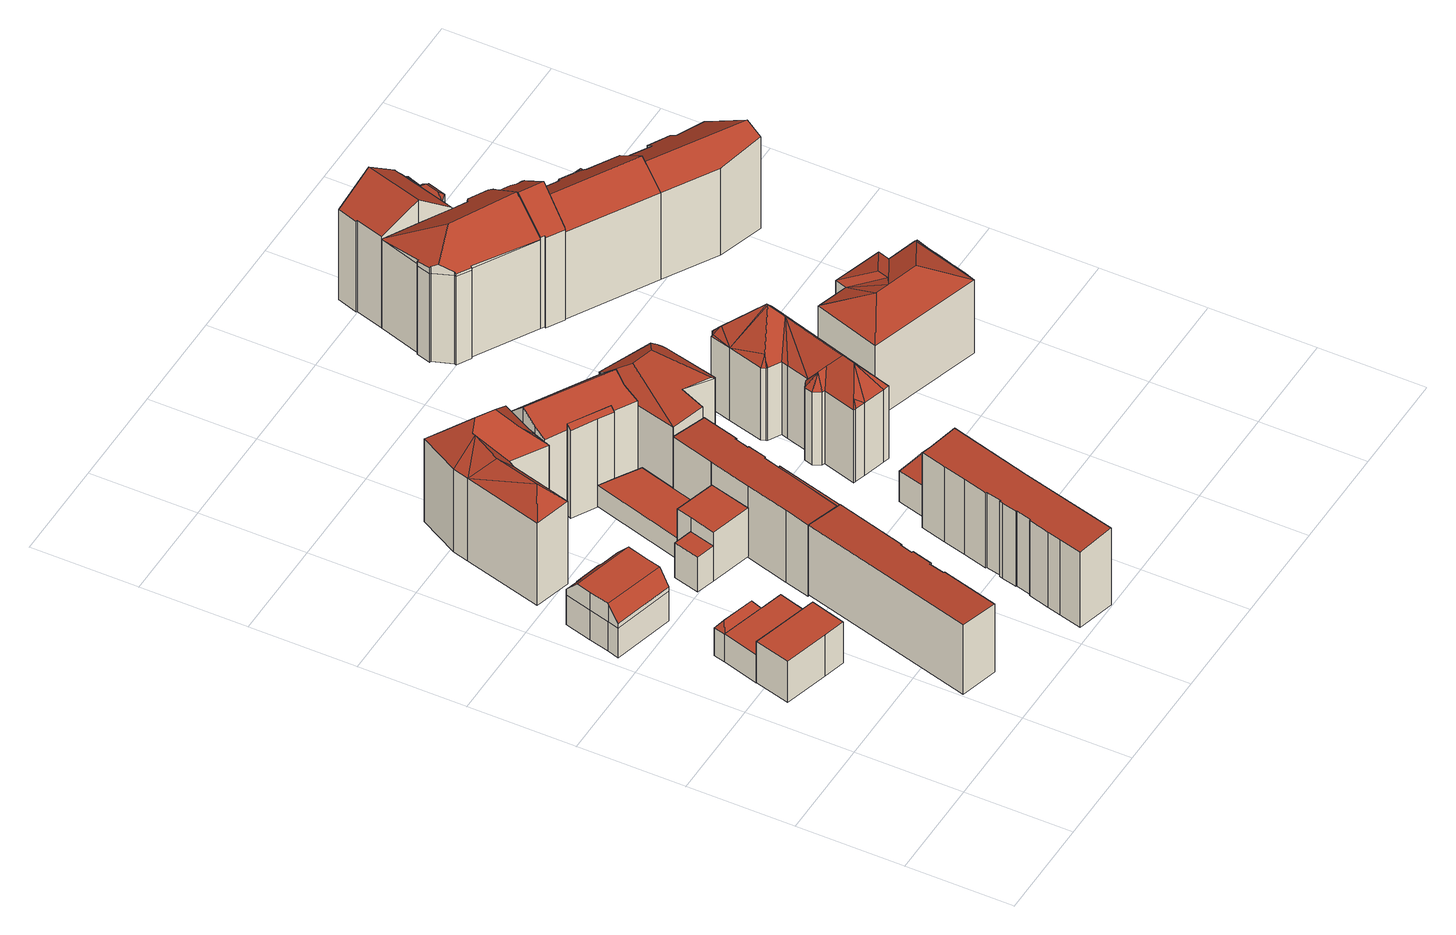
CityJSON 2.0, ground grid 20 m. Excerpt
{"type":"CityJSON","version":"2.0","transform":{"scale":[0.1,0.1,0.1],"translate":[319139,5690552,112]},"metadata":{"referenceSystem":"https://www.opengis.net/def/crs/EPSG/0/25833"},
"CityObjects":{
"building1":{"type":"Building","attributes":{"Dachtyp_tdc":"tdcPolyFlatRoof","Gemeindeschluessel":14713000,"Dachneigung":0,"QualitaetDacherkennung":37,"Geometrietyp2DReferenz":"3000","function":"31001_9998","roofType":"1000","measuredHeight":8.94},"geometry":[{"type":"MultiSurface","lod":"2","boundaries":[[[0,1,2,3]],[[1,4,5,2]],[[4,6,7,5]],[[6,8,9,7]],[[8,10,11,9]],[[10,0,3,11]],[[10,8,6,4,1,0]],[[3,2,5,7,9,11]]],"semantics":{"surfaces":[{"type":"WallSurface"},{"type":"RoofSurface"},{"type":"GroundSurface"}],"values":[0,0,0,0,0,0,1,2]}}]},
"building2":{"type":"Building","attributes":{"Gemeindeschluessel":14713000,"Geometrietyp2DReferenz":"3000","function":"31001_9998","roofType":"9999"},"children":["building2-1","building2-2"]},
"building2-1":{"type":"BuildingPart","attributes":{"Dachtyp_tdc":"tdcPolyFlatRoof","Dachneigung":0,"QualitaetDacherkennung":69,"Geometrietyp2DReferenz":"3000","roofType":"1000","measuredHeight":6.11},"parents":["building2"],"geometry":[{"type":"MultiSurface","lod":"2","boundaries":[[[12,13,14,15]],[[13,16,17,14]],[[16,18,19,17]],[[18,20,21,22,19]],[[23,12,15,24,25]],[[23,20,18,16,13,12]],[[15,14,17,19,22,24]],[[25,21,20,23]],[[25,24,22,21]]],"semantics":{"surfaces":[{"type":"WallSurface"},{"type":"RoofSurface"},{"type":"GroundSurface"},{"type":"ClosureSurface"}],"values":[0,0,0,0,0,1,2,0,3]}}]},
"building2-2":{"type":"BuildingPart","attributes":{"Dachtyp_tdc":"tdcFreeFormRoof","Dachneigung":55.8,"QualitaetDacherkennung":24,"Geometrietyp2DReferenz":"3000","roofType":"5000","measuredHeight":7.69},"parents":["building2"],"geometry":[{"type":"MultiSurface","lod":"2","boundaries":[[[21,26,27,22]],[[26,28,29,27]],[[28,25,24,29]],[[30,25,28]],[[31,30,28,26]],[[31,26,21]],[[30,31,21,25]],[[22,27,29,24]],[[22,24,25,21]]],"semantics":{"surfaces":[{"type":"WallSurface"},{"type":"RoofSurface"},{"type":"GroundSurface"},{"type":"ClosureSurface"}],"values":[0,0,0,1,1,1,1,2,3]}}]},
"building3":{"type":"Building","attributes":{"Dachtyp_tdc":"tdcFreeFormRoof","Gemeindeschluessel":14713000,"Dachneigung":0,"QualitaetDacherkennung":59,"Geometrietyp2DReferenz":"3000","function":"31001_9998","roofType":"5000","measuredHeight":10.35},"geometry":[{"type":"MultiSurface","lod":"2","boundaries":[[[32,33,34,35]],[[33,36,37,34]],[[36,38,39,37]],[[38,40,41,39]],[[40,42,43,41]],[[42,44,45,43]],[[44,46,47,45]],[[46,48,49,47]],[[48,50,51,49]],[[50,52,53,51]],[[52,54,55,53]],[[54,32,35,55]],[[56,57,58,59]],[[60,61,54,52,62,63,64,65]],[[66,65,64,67,58,57]],[[44,58,67,46]],[[46,67,64,63,48]],[[36,66,57,38]],[[33,60,65,66,36]],[[48,63,62,50]],[[50,62,52]],[[32,61,60,33]],[[54,61,32]],[[42,59,58,44]],[[40,56,59,42]],[[38,57,56,40]],[[35,34,37,39,41,43,45,47,49,51,53,55]]],"semantics":{"surfaces":[{"type":"WallSurface"},{"type":"RoofSurface"},{"type":"GroundSurface"}],"values":[0,0,0,0,0,0,0,0,0,0,0,0,1,1,1,0,0,0,0,0,0,0,0,0,0,0,2]}}]},
"building4":{"type":"Building","attributes":{"Dachtyp_tdc":"tdcPolyFlatRoof","Gemeindeschluessel":14713000,"Dachneigung":3.24,"QualitaetDacherkennung":86,"Geometrietyp2DReferenz":"3000","function":"31001_9998","roofType":"2100","measuredHeight":15.23},"geometry":[{"type":"MultiSurface","lod":"2","boundaries":[[[68,69,70,71]],[[69,72,73,70]],[[72,74,75,73]],[[74,76,77,75]],[[76,78,79,77]],[[78,80,81,79]],[[80,82,83,81]],[[82,84,85,83]],[[84,86,87,85]],[[86,88,89,87]],[[88,90,91,89]],[[90,68,71,91]],[[90,88,86,84,82,80,78,76,74,72,69,68]],[[71,70,73,75,77,79,81,83,85,87,89,91]]],"semantics":{"surfaces":[{"type":"WallSurface"},{"type":"RoofSurface"},{"type":"GroundSurface"}],"values":[0,0,0,0,0,0,0,0,0,0,0,0,1,2]}}]},
"building5":{"type":"Building","attributes":{"Dachtyp_tdc":"tdcFreeFormRoof","Gemeindeschluessel":14713000,"Dachneigung":47.77,"QualitaetDacherkennung":12,"Geometrietyp2DReferenz":"3000","function":"31001_9998","roofType":"5000","measuredHeight":24.45},"geometry":[{"type":"MultiSurface","lod":"2","boundaries":[[[92,93,94,95]],[[93,96,97,94]],[[96,98,99,97]],[[98,100,101,99]],[[100,102,103,101]],[[102,104,105,103]],[[104,106,107,105]],[[106,108,109,107]],[[108,110,111,109]],[[110,112,113,111]],[[112,92,95,113]],[[108,114,110]],[[108,115,114]],[[108,116,115]],[[116,108,106]],[[116,106,104]],[[115,116,104,102]],[[117,114,115,102,100]],[[118,119,120,117,100,98]],[[118,96,93]],[[96,118,98]],[[119,118,93,92]],[[120,119,92,112]],[[114,117,120,112,110]],[[95,94,97,99,101,103,105,107,109,111,113]]],"semantics":{"surfaces":[{"type":"WallSurface"},{"type":"RoofSurface"},{"type":"GroundSurface"}],"values":[0,0,0,0,0,0,0,0,0,0,0,1,1,1,1,1,1,1,1,1,1,1,1,1,2]}}]},
"building6":{"type":"Building","attributes":{"Gemeindeschluessel":14713000,"Geometrietyp2DReferenz":"3000","function":"31001_9998","roofType":"9999"},"children":["building6-1","building6-2"]},
"building6-1":{"type":"BuildingPart","attributes":{"Dachtyp_tdc":"tdcPolyFlatRoof","Dachneigung":0,"QualitaetDacherkennung":67,"Geometrietyp2DReferenz":"3000","roofType":"1000","measuredHeight":10.58},"parents":["building6"],"geometry":[{"type":"MultiSurface","lod":"2","boundaries":[[[121,122,123,124]],[[122,125,126,123]],[[125,127,128,129,126]],[[130,121,124,131,132]],[[130,127,125,122,121]],[[124,123,126,129,131]],[[132,128,127,130]],[[132,131,129,128]]],"semantics":{"surfaces":[{"type":"WallSurface"},{"type":"RoofSurface"},{"type":"GroundSurface"},{"type":"ClosureSurface"}],"values":[0,0,0,0,1,2,0,3]}}]},
"building6-2":{"type":"BuildingPart","attributes":{"Dachtyp_tdc":"tdcPolyFlatRoof","Dachneigung":0,"QualitaetDacherkennung":42,"Geometrietyp2DReferenz":"3000","roofType":"1000","measuredHeight":7.59},"parents":["building6"],"geometry":[{"type":"MultiSurface","lod":"2","boundaries":[[[128,133,134,129]],[[133,135,136,134]],[[135,132,131,136]],[[132,135,133,128]],[[129,134,136,131]],[[129,131,132,128]]],"semantics":{"surfaces":[{"type":"WallSurface"},{"type":"RoofSurface"},{"type":"GroundSurface"},{"type":"ClosureSurface"}],"values":[0,0,0,1,2,3]}}]},
"building7":{"type":"Building","attributes":{"Gemeindeschluessel":14713000,"Geometrietyp2DReferenz":"3000","function":"31001_9998","roofType":"9999"},"children":["building7-1","building7-2"]},
"building7-1":{"type":"BuildingPart","attributes":{"Dachtyp_tdc":"tdcPolyFlatRoof","Dachneigung":0,"QualitaetDacherkennung":38,"Geometrietyp2DReferenz":"3000","roofType":"1000","measuredHeight":15.27},"parents":["building7"],"geometry":[{"type":"MultiSurface","lod":"2","boundaries":[[[137,138,139,140]],[[138,141,142,139]],[[141,143,144,142]],[[143,141,138,137]],[[140,139,142,144]],[[140,144,143,137]]],"semantics":{"surfaces":[{"type":"WallSurface"},{"type":"RoofSurface"},{"type":"GroundSurface"},{"type":"ClosureSurface"}],"values":[0,0,0,1,2,3]}}]},
"building7-2":{"type":"BuildingPart","attributes":{"Dachtyp_tdc":"tdcPolyFlatRoof","Dachneigung":3.99,"QualitaetDacherkennung":82,"Geometrietyp2DReferenz":"3000","roofType":"2100","measuredHeight":15.77},"parents":["building7"],"geometry":[{"type":"MultiSurface","lod":"2","boundaries":[[[145,90,146,144,143]],[[90,147,148,146]],[[147,149,150,148]],[[149,151,152,150]],[[151,153,154,152]],[[153,155,156,154]],[[155,157,158,156]],[[157,159,160,158]],[[159,161,162,160]],[[161,163,164,162]],[[163,165,166,164]],[[165,167,168,166]],[[167,169,170,168]],[[169,171,172,170]],[[171,173,174,172]],[[173,137,140,174]],[[137,173,171,169,167,165,163,161,159,157,155,153,151,149,147,90,145]],[[144,146,148,150,152,154,156,158,160,162,164,166,168,170,172,174,140]],[[143,137,145]],[[143,144,140,137]]],"semantics":{"surfaces":[{"type":"WallSurface"},{"type":"RoofSurface"},{"type":"GroundSurface"},{"type":"ClosureSurface"}],"values":[0,0,0,0,0,0,0,0,0,0,0,0,0,0,0,0,1,2,0,3]}}]},
"building8":{"type":"Building","attributes":{"Dachtyp_tdc":"tdcPolyFlatRoof","Gemeindeschluessel":14713000,"Dachneigung":0,"QualitaetDacherkennung":74,"Geometrietyp2DReferenz":"3000","function":"31001_9998","roofType":"1000","measuredHeight":4.59},"geometry":[{"type":"MultiSurface","lod":"2","boundaries":[[[175,176,177,178]],[[176,179,180,177]],[[179,181,182,180]],[[181,183,184,182]],[[183,185,186,184]],[[185,187,188,186]],[[187,175,178,188]],[[187,185,183,181,179,176,175]],[[178,177,180,182,184,186,188]]],"semantics":{"surfaces":[{"type":"WallSurface"},{"type":"RoofSurface"},{"type":"GroundSurface"}],"values":[0,0,0,0,0,0,0,1,2]}}]},
"building9":{"type":"Building","attributes":{"Dachtyp_tdc":"tdcPolyFlatRoof","Gemeindeschluessel":14713000,"Dachneigung":3.06,"QualitaetDacherkennung":79,"Geometrietyp2DReferenz":"3000","function":"31001_9998","roofType":"2100","measuredHeight":16.82},"geometry":[{"type":"MultiSurface","lod":"2","boundaries":[[[189,190,191,192]],[[190,193,194,191]],[[193,195,196,194]],[[195,197,198,196]],[[197,199,200,198]],[[199,201,202,200]],[[201,203,204,202]],[[203,205,206,204]],[[205,207,208,206]],[[207,209,210,208]],[[209,211,212,210]],[[211,213,214,212]],[[213,215,216,214]],[[215,217,218,216]],[[217,219,220,218]],[[219,221,222,220]],[[221,223,224,222]],[[223,225,226,224]],[[225,189,192,226]],[[225,223,221,219,217,215,213,211,209,207,205,203,201,199,197,195,193,190,189]],[[192,191,194,196,198,200,202,204,206,208,210,212,214,216,218,220,222,224,226]]],"semantics":{"surfaces":[{"type":"WallSurface"},{"type":"RoofSurface"},{"type":"GroundSurface"}],"values":[0,0,0,0,0,0,0,0,0,0,0,0,0,0,0,0,0,0,0,1,2]}}]},
"building10":{"type":"Building","attributes":{"Gemeindeschluessel":14713000,"Geometrietyp2DReferenz":"3000","function":"31001_9998","roofType":"9999"},"children":["building10-1","building10-2"]},
"building10-1":{"type":"BuildingPart","attributes":{"Dachtyp_tdc":"tdcGableRoof","Dachneigung":45.34,"QualitaetDacherkennung":41,"Geometrietyp2DReferenz":"3000","roofType":"3100","measuredHeight":21.47},"parents":["building10"],"geometry":[{"type":"MultiSurface","lod":"2","boundaries":[[[227,228,229,230]],[[228,231,232,229]],[[231,233,234,232]],[[235,236,237,238]],[[236,239,97,237]],[[239,240,94,97]],[[240,241,242,94]],[[241,243,95,242]],[[243,244,245,95]],[[244,227,230,245]],[[241,240,239,236,235,233,231,228,227]],[[227,244,243,241]],[[230,229,232,234,238,237,97,94,242,95,245]],[[235,238,234,233]]],"semantics":{"surfaces":[{"type":"WallSurface"},{"type":"RoofSurface"},{"type":"GroundSurface"},{"type":"ClosureSurface"}],"values":[0,0,0,0,0,0,0,0,0,0,1,1,2,3]}}]},
"building10-2":{"type":"BuildingPart","attributes":{"Dachtyp_tdc":"tdcPolyFlatRoof","Dachneigung":38.82,"QualitaetDacherkennung":46,"Geometrietyp2DReferenz":"3000","roofType":"2100","measuredHeight":19.9},"parents":["building10"],"geometry":[{"type":"MultiSurface","lod":"2","boundaries":[[[246,247,248,234,233]],[[247,249,250,248]],[[249,251,252,250]],[[251,253,254,252]],[[253,255,235,238,254]],[[253,251,249,247,246,255]],[[238,234,248,250,252,254]],[[246,233,235,255]],[[233,234,238,235]]],"semantics":{"surfaces":[{"type":"WallSurface"},{"type":"RoofSurface"},{"type":"GroundSurface"},{"type":"ClosureSurface"}],"values":[0,0,0,0,0,1,2,0,3]}}]},
"building11":{"type":"Building","attributes":{"Dachtyp_tdc":"tdcFreeFormRoof","Gemeindeschluessel":14713000,"Dachneigung":10.24,"QualitaetDacherkennung":28,"Geometrietyp2DReferenz":"3000","function":"31001_9998","roofType":"5000","measuredHeight":20.22},"geometry":[{"type":"MultiSurface","lod":"2","boundaries":[[[256,257,258,259]],[[257,260,261,258]],[[260,262,263,261]],[[262,264,265,263]],[[264,266,267,265]],[[266,268,184,267]],[[268,269,270,184]],[[269,271,272,270]],[[271,273,274,272]],[[273,275,276,274]],[[275,277,278,276]],[[277,279,280,278]],[[279,281,282,280]],[[281,256,259,282]],[[283,284,271,269,268]],[[285,286,287,260,257,256,281,279,277,275]],[[287,286,283,268,266,264,262]],[[283,286,285,273,284]],[[273,271,284]],[[262,260,287]],[[275,273,285]],[[259,258,261,263,265,267,184,270,272,274,276,278,280,282]]],"semantics":{"surfaces":[{"type":"WallSurface"},{"type":"RoofSurface"},{"type":"GroundSurface"}],"values":[0,0,0,0,0,0,0,0,0,0,0,0,0,0,1,1,1,1,0,0,0,2]}}]},
"building12":{"type":"Building","attributes":{"Dachtyp_tdc":"tdcPolyFlatRoof","Gemeindeschluessel":14713000,"Dachneigung":5.75,"QualitaetDacherkennung":60,"Geometrietyp2DReferenz":"3000","function":"31001_9998","roofType":"2100","measuredHeight":7.31},"geometry":[{"type":"MultiSurface","lod":"2","boundaries":[[[288,289,290,220]],[[289,291,292,290]],[[291,293,294,292]],[[293,295,222,294]],[[295,288,220,222]],[[295,293,291,289,288]],[[220,290,292,294,222]]],"semantics":{"surfaces":[{"type":"WallSurface"},{"type":"RoofSurface"},{"type":"GroundSurface"}],"values":[0,0,0,0,0,1,2]}}]},
"building13":{"type":"Building","attributes":{"Dachtyp_tdc":"tdcFreeFormRoof","Gemeindeschluessel":14713000,"Dachneigung":50.97,"QualitaetDacherkennung":12,"Geometrietyp2DReferenz":"3000","function":"31001_9998","roofType":"5000","measuredHeight":23.04},"geometry":[{"type":"MultiSurface","lod":"2","boundaries":[[[296,297,298,299]],[[297,300,301,298]],[[300,302,303,301]],[[302,304,305,303]],[[304,306,307,305]],[[306,308,309,307]],[[308,310,311,309]],[[310,312,313,311]],[[312,314,315,313]],[[314,316,317,315]],[[316,318,319,317]],[[318,320,321,319]],[[320,322,323,321]],[[322,324,325,323]],[[324,326,327,325]],[[326,328,329,327]],[[328,330,331,329]],[[330,332,333,331]],[[332,334,335,333]],[[334,336,337,335]],[[336,338,339,337]],[[338,296,299,339]],[[338,340,296]],[[336,340,338]],[[340,336,341]],[[342,343,344,345,341,336,334]],[[342,334,332]],[[342,332,330]],[[343,342,330,328]],[[344,343,328,326]],[[346,347,345,344,326,324]],[[322,346,324]],[[346,322,320]],[[320,347,346]],[[318,347,320]],[[347,318,316]],[[348,349,340,341,345,347,316,314]],[[350,351,348,314,312]],[[350,312,310]],[[352,351,350,310,308]],[[352,308,306]],[[304,352,306]],[[304,351,352]],[[304,348,351]],[[304,349,348]],[[304,353,349]],[[353,304,302]],[[354,353,302,300]],[[354,300,297]],[[340,349,353,354,297,296]],[[299,298,301,303,305,307,309,311,313,315,317,319,321,323,325,327,329,331,333,335,337,339]]],"semantics":{"surfaces":[{"type":"WallSurface"},{"type":"RoofSurface"},{"type":"GroundSurface"}],"values":[0,0,0,0,0,0,0,0,0,0,0,0,0,0,0,0,0,0,0,0,0,0,1,1,1,1,1,1,1,1,1,1,1,1,1,1,1,1,1,1,1,1,1,1,1,1,1,1,1,1,2]}}]},
"building14":{"type":"Building","attributes":{"Gemeindeschluessel":14713000,"Geometrietyp2DReferenz":"3000","function":"31001_9998","roofType":"9999"},"children":["building14-1","building14-2","building14-3","building14-4"]},
"building14-1":{"type":"BuildingPart","attributes":{"Dachtyp_tdc":"tdcGableRoof","Dachneigung":37.38,"QualitaetDacherkennung":74,"Geometrietyp2DReferenz":"3000","roofType":"3100","measuredHeight":24.85},"parents":["building14"],"geometry":[{"type":"MultiSurface","lod":"2","boundaries":[[[355,356,357,358]],[[356,359,360,357]],[[359,361,362,360]],[[361,363,364,362]],[[363,365,366,364]],[[365,367,368,366]],[[367,369,370,368]],[[369,371,372,373,374,370]],[[375,376,377,378,379]],[[376,355,358,377]],[[380,371,369,367,365,363,361]],[[361,359,356,355,376,375,381,380]],[[358,357,360,362,364,366,368,370,374,382,378,377]],[[383,372,371,380]],[[382,374,373,384]],[[384,373,372,383]],[[381,383,380]],[[382,384,379,378]],[[375,379,384,383,381]]],"semantics":{"surfaces":[{"type":"WallSurface"},{"type":"RoofSurface"},{"type":"GroundSurface"},{"type":"ClosureSurface"}],"values":[0,0,0,0,0,0,0,0,0,0,1,1,2,0,3,3,0,3,3]}}]},
"building14-2":{"type":"BuildingPart","attributes":{"Dachtyp_tdc":"tdcFreeFormRoof","Dachneigung":34.1,"QualitaetDacherkennung":45,"Geometrietyp2DReferenz":"3000","roofType":"5000","measuredHeight":24.64},"parents":["building14"],"geometry":[{"type":"MultiSurface","lod":"2","boundaries":[[[385,386,387,388]],[[386,389,390,387]],[[389,391,392,390]],[[391,393,394,392]],[[393,395,396,394]],[[395,397,398,396]],[[397,399,400,398]],[[399,401,402,400]],[[403,404,405,406]],[[404,407,408,405]],[[407,409,410,408]],[[409,411,412,410]],[[411,413,414,412]],[[413,379,378,414]],[[373,385,388,374]],[[415,401,416,417,418,419,420,421]],[[422,372,383,381,421,420,423,424,425]],[[426,427,428,409,429,430,431,432,415,421,381]],[[403,431,430,404]],[[404,430,429,407]],[[407,429,409]],[[409,428,411]],[[411,428,427,413]],[[413,427,426,375,379]],[[385,422,425,386]],[[386,425,424,389]],[[389,424,423,391]],[[391,423,420,419,393]],[[373,372,422,385]],[[393,419,418,395]],[[395,418,417,397]],[[397,417,416,399]],[[399,416,401]],[[388,387,390,392,394,396,398,400,402,433,406,405,408,410,412,414,378,382,374]],[[403,406,433,434]],[[434,433,402,401]],[[374,382,384,373]],[[382,378,379,384]],[[431,403,434,432]],[[432,434,401,415]],[[375,426,381]],[[384,383,372,373]],[[379,375,381,383,384]]],"semantics":{"surfaces":[{"type":"WallSurface"},{"type":"RoofSurface"},{"type":"GroundSurface"},{"type":"ClosureSurface"}],"values":[0,0,0,0,0,0,0,0,0,0,0,0,0,0,0,1,1,1,0,0,0,0,0,0,0,0,0,0,0,0,0,0,0,2,3,3,3,3,3,3,0,3,3]}}]},
"building14-3":{"type":"BuildingPart","attributes":{"Dachtyp_tdc":"tdcFreeFormRoof","Dachneigung":38.09,"QualitaetDacherkennung":22,"Geometrietyp2DReferenz":"3000","roofType":"5000","measuredHeight":20.6},"parents":["building14"],"geometry":[{"type":"MultiSurface","lod":"2","boundaries":[[[435,436,437,438]],[[436,439,440,437]],[[439,441,442,440]],[[441,443,406,442]],[[444,445,446,447]],[[445,448,449,446]],[[448,450,451,449]],[[450,452,453,451]],[[452,454,455,453]],[[454,456,457,455]],[[456,435,438,457]],[[458,459,454,452]],[[452,450,448,460,458]],[[461,460,448,445]],[[461,445,444]],[[462,463,464,465,459,458,460,461,444,443]],[[443,466,439,462]],[[463,462,439,436]],[[464,463,436,435]],[[465,464,435,456]],[[459,465,456,454]],[[439,466,441]],[[441,466,443]],[[438,437,440,442,406,447,446,449,451,453,455,457]],[[447,406,443,444]]],"semantics":{"surfaces":[{"type":"WallSurface"},{"type":"RoofSurface"},{"type":"GroundSurface"},{"type":"ClosureSurface"}],"values":[0,0,0,0,0,0,0,0,0,0,0,1,1,1,1,1,1,1,1,1,1,0,0,2,3]}}]},
"building14-4":{"type":"BuildingPart","attributes":{"Dachtyp_tdc":"tdcGableRoof","Dachneigung":36.57,"QualitaetDacherkennung":87,"Geometrietyp2DReferenz":"3000","roofType":"3100","measuredHeight":24.8},"parents":["building14"],"geometry":[{"type":"MultiSurface","lod":"2","boundaries":[[[467,444,447]],[[468,469,470,402,401]],[[469,471,472,470]],[[471,473,474,472]],[[473,475,476,474]],[[475,477,478,476]],[[477,479,480,478]],[[479,481,482,480]],[[481,467,447,482]],[[477,475,473,471,469,468,483]],[[483,484,467,481,479,477]],[[447,406,433,402,470,472,474,476,478,480,482]],[[484,431,443,444,467]],[[443,403,406,447,444]],[[432,431,484,483]],[[433,406,403,434]],[[434,403,443,431,432]],[[468,401,415,432,483]],[[401,402,433,434]],[[401,434,432,415]]],"semantics":{"surfaces":[{"type":"WallSurface"},{"type":"RoofSurface"},{"type":"GroundSurface"},{"type":"ClosureSurface"}],"values":[0,0,0,0,0,0,0,0,0,1,1,2,0,3,0,3,3,0,3,3]}}]},
"building15":{"type":"Building","attributes":{"Dachtyp_tdc":"tdcFreeFormRoof","Gemeindeschluessel":14713000,"Dachneigung":24.57,"QualitaetDacherkennung":62,"Geometrietyp2DReferenz":"3000","function":"31001_9998","roofType":"5000","measuredHeight":18.98},"geometry":[{"type":"MultiSurface","lod":"2","boundaries":[[[485,486,487,488]],[[486,489,490,487]],[[489,491,492,490]],[[491,493,494,492]],[[493,495,496,494]],[[495,497,498,496]],[[497,499,500,498]],[[499,501,502,500]],[[501,503,504,502]],[[503,505,506,504]],[[505,507,508,506]],[[507,509,510,508]],[[509,511,512,510]],[[511,485,488,512]],[[513,503,501]],[[513,505,503]],[[513,507,505]],[[513,509,507]],[[513,511,509]],[[511,513,514]],[[513,501,499]],[[515,514,513,499,497]],[[516,517,515,497,495]],[[516,495,493]],[[517,516,493,491]],[[491,515,517]],[[491,518,515]],[[489,518,491]],[[518,489,486]],[[518,486,485]],[[514,515,518,485,511]],[[488,487,490,492,494,496,498,500,502,504,506,508,510,512]]],"semantics":{"surfaces":[{"type":"WallSurface"},{"type":"RoofSurface"},{"type":"GroundSurface"}],"values":[0,0,0,0,0,0,0,0,0,0,0,0,0,0,1,1,1,1,1,1,1,1,1,1,1,1,1,1,1,1,1,2]}}]},
"building16":{"type":"Building","attributes":{"Dachtyp_tdc":"tdcGableRoof","Gemeindeschluessel":14713000,"Dachneigung":37.24,"QualitaetDacherkennung":77,"Geometrietyp2DReferenz":"3000","function":"31001_9998","roofType":"3100","measuredHeight":22.45},"geometry":[{"type":"MultiSurface","lod":"2","boundaries":[[[519,520,521,522]],[[520,523,524,521]],[[523,525,526,524]],[[525,527,528,526]],[[527,529,530,528]],[[529,531,532,530]],[[531,533,534,532]],[[533,535,536,534]],[[535,537,538,536]],[[537,539,540,538]],[[539,541,542,540]],[[541,519,522,542]],[[537,535,533,531,529,527,525,523,520,519]],[[519,541,539,537]],[[522,521,524,526,528,530,532,534,536,538,540,542]]],"semantics":{"surfaces":[{"type":"WallSurface"},{"type":"RoofSurface"},{"type":"GroundSurface"}],"values":[0,0,0,0,0,0,0,0,0,0,0,0,1,1,2]}}]},
"building17":{"type":"Building","attributes":{"Gemeindeschluessel":14713000,"Dachtyp_tdc":"tdcFreeFormRoof","Dachneigung":35.69,"QualitaetDacherkennung":45,"Geometrietyp2DReferenz":"3000","function":"31001_9998","roofType":"5000","measuredHeight":21.73},"geometry":[{"type":"MultiSurface","lod":"2","boundaries":[[[539,543,536,540]],[[543,544,545,536]],[[544,546,547,545]],[[546,548,549,547]],[[548,550,551,549]],[[550,552,553,551]],[[552,554,555,553]],[[554,556,557,555]],[[556,558,559,557]],[[558,560,561,559]],[[560,562,563,561]],[[562,539,540,563]],[[558,556,554,552,550,548,546,544,543,564,565]],[[562,560,565,564,539]],[[543,539,564]],[[560,558,565]],[[540,536,545,547,549,551,553,555,557,559,561,563]]],"semantics":{"surfaces":[{"type":"WallSurface"},{"type":"RoofSurface"},{"type":"GroundSurface"}],"values":[0,0,0,0,0,0,0,0,0,0,0,0,1,1,0,0,2]}}]},
"building18":{"type":"Building","attributes":{"Dachtyp_tdc":"tdcPolyFlatRoof","Gemeindeschluessel":14713000,"Dachneigung":4.67,"QualitaetDacherkennung":77,"Geometrietyp2DReferenz":"3000","function":"31001_9998","roofType":"2100","measuredHeight":3.49},"geometry":[{"type":"MultiSurface","lod":"2","boundaries":[[[566,567,568,569]],[[567,570,571,568]],[[570,572,573,571]],[[572,566,569,573]],[[572,570,567,566]],[[569,568,571,573]]],"semantics":{"surfaces":[{"type":"WallSurface"},{"type":"RoofSurface"},{"type":"GroundSurface"}],"values":[0,0,0,0,1,2]}}]}
},
"vertices":[
[169,367,122],[150,301,122],[150,301,32],[169,367,32],[109,312,122],[109,312,32],[25,335,122],[25,335,32],[43,402,122],[43,402,32],[86,390,122],[86,390,32],
[189,436,92],[169,367,92],[169,367,31],[189,436,31],[86,390,92],[86,390,31],[43,402,92],[43,402,31],[63,471,92],[63,471,91],[63,471,31],[146,448,92],[146,448,31],[146,448,91],
[69,493,91],[69,493,31],[152,470,91],[152,470,31],[138,462,108],[77,479,108],
[122,725,76],[155,716,76],[155,716,12],[122,725,12],[137,650,76],[137,650,12],[131,626,76],[131,626,12],[125,606,76],[125,606,12],[9,636,76],[9,636,12],[15,658,76],[15,658,12],[25,696,76],[25,696,12],[39,747,76],[39,747,12],[73,738,76],[73,738,12],[76,748,76],[76,748,12],[124,735,77],[124,735,12],[125,606,86],[131,626,116],[15,658,116],[9,636,86],[155,716,89],[122,725,88],[73,738,88],[39,747,88],[33,723,116],[149,692,116],[137,650,116],[25,696,116],
[352,415,166],[315,283,166],[315,283,18],[352,415,18],[313,284,166],[313,284,18],[306,260,166],[306,260,18],[309,259,166],[309,259,18],[298,220,166],[298,220,18],[295,221,166],[295,221,18],[288,192,166],[288,192,18],[290,191,166],[290,191,18],[261,84,166],[261,84,18],[189,103,170],[189,103,18],[281,435,170],[281,435,18],
[279,987,191],[241,913,191],[241,913,11],[279,987,11],[233,891,191],[233,891,11],[229,881,191],[229,881,11],[165,919,191],[165,919,11],[158,906,191],[158,906,11],[126,791,191],[126,791,11],[57,810,191],[57,810,11],[98,959,191],[98,959,11],[106,989,191],[106,989,11],[147,1065,191],[147,1065,11],[147,972,239],[124,920,230],[101,835,231],[150,978,239],[213,925,224],[202,965,255],[170,984,255],
[261,664,121],[338,642,121],[338,642,15],[261,664,15],[317,564,121],[317,564,15],[240,586,121],[240,586,91],[240,586,15],[253,635,121],[253,635,15],[253,635,91],
[204,596,91],[204,596,15],[217,645,91],[217,645,15],
[384,546,165],[387,545,165],[387,545,13],[384,546,13],[352,415,165],[352,415,13],[346,417,165],[346,417,13],
[346,417,166],[281,435,13],[294,483,170],[294,483,13],[317,564,170],[317,564,13],[338,642,170],[338,642,13],[338,643,170],[338,643,13],[362,726,170],[362,726,13],[363,726,170],[363,726,13],[428,707,165],[428,707,13],[431,706,165],[431,706,13],[412,637,165],[412,637,13],[410,638,165],[410,638,13],[402,611,165],[402,611,13],[404,610,165],[404,610,13],[395,575,165],[395,575,13],[392,575,165],[392,575,13],
[261,664,58],[310,836,58],[310,836,12],[261,664,12],[337,820,58],[337,820,12],[381,793,58],[381,793,12],[362,726,58],[362,726,12],[338,643,58],[338,643,12],[338,642,58],[338,642,12],
[434,21,166],[445,63,166],[445,63,2],[434,21,2],[452,89,166],[452,89,2],[463,129,166],[463,129,2],[465,129,166],[465,129,2],[473,158,166],[473,158,2],[471,158,166],[471,158,2],[478,186,166],[478,186,2],[480,193,166],[480,193,2],[482,192,166],[482,192,2],[489,221,166],[489,221,2],[487,222,166],[487,222,2],[499,267,166],[499,267,2],[510,309,166],[510,309,2],[523,357,166],[523,357,2],[542,351,167],[542,351,2],[595,337,170],[595,337,2],[552,182,170],[552,182,2],[505,2,170],[505,2,2],
[406,854,226],[393,832,212],[393,832,11],[406,854,11],[385,803,196],[385,803,11],[342,828,196],[342,828,11],[270,870,195],[271,870,196],[271,870,11],[270,870,11],[233,891,195],[241,913,208],[255,942,226],[255,942,11],[279,987,174],[431,898,175],[431,898,11],
[342,828,210],[338,821,203],[338,821,11],[337,820,202],[337,820,11],[310,836,203],[310,836,11],[265,861,202],[265,861,11],[270,870,210],
[529,829,184],[501,724,188],[501,724,12],[529,829,12],[495,721,192],[495,721,12],[441,752,198],[441,752,12],[428,707,190],[428,707,12],[363,726,190],[363,726,12],[362,726,190],[385,803,186],[385,803,12],[393,832,185],[393,832,12],[431,898,181],[431,898,12],[526,843,188],[526,843,12],[525,840,189],[525,840,12],[528,836,186],[528,836,12],[528,829,185],[528,829,12],[443,843,214],[423,884,192],[515,849,197],[485,831,214],[490,725,196],
[542,351,69],[560,419,69],[560,419,2],[589,410,72],[589,410,2],[613,403,75],[613,403,2],[595,337,75],
[602,657,169],[579,670,169],[579,670,11],[602,657,11],[577,672,169],[577,672,11],[574,680,169],[574,680,11],[592,746,169],[592,746,11],[602,786,169],[602,786,11],[604,785,169],[604,785,11],[613,789,169],[613,789,11],[614,790,169],[614,790,11],[711,733,169],[711,733,11],[634,478,169],[634,478,11],[622,481,169],[622,481,11],[580,493,169],[580,493,11],[560,499,169],[560,499,11],[556,500,169],[556,500,11],[574,563,169],[574,563,11],[569,565,169],[569,565,11],[562,579,169],[562,579,11],[566,595,169],[566,595,11],[581,602,169],[581,602,11],[586,601,169],[586,601,11],[598,644,169],[598,644,11],[651,677,220],[614,553,219],[583,581,194],[584,581,194],[601,575,196],[614,553,220],[568,507,181],[607,528,219],[642,706,242],[641,703,242],[615,786,173],[614,774,187],[604,783,172],[589,681,187],[583,677,179],
[730,1210,214],[740,1205,214],[740,1205,10],[730,1210,10],[743,1203,214],[743,1203,10],[713,1151,258],[713,1151,10],[680,1095,209],[680,1095,10],[678,1093,206],[678,1093,10],[646,1112,206],[646,1112,10],[647,1114,209],[647,1114,10],[641,1118,209],[641,1118,205],[641,1118,203],[641,1118,10],[701,1233,210],[726,1219,210],[726,1219,10],[701,1233,10],[701,1233,203],[671,1175,258],[673,1179,256],[671,1175,10],[671,1175,253],[671,1175,203],
[527,1185,203],[525,1182,203],[525,1182,10],[527,1185,10],[500,1197,203],[500,1197,10],[501,1200,203],[501,1200,10],[488,1236,203],[488,1236,10],[485,1237,203],[485,1237,10],[493,1264,203],[493,1264,10],[496,1263,203],[496,1263,10],[521,1344,203],[521,1344,10],[631,1275,203],[657,1259,203],[657,1259,10],[631,1275,10],[660,1263,203],[660,1263,10],[672,1268,203],[672,1268,10],[704,1248,203],[704,1248,10],[704,1239,203],[704,1239,10],[523,1342,205],[496,1263,214],[493,1264,212],[485,1237,216],[488,1236,218],[492,1224,224],[554,1240,256],[527,1185,210],[501,1200,211],[500,1197,209],[525,1182,208],[701,1233,215],[704,1239,211],[704,1248,205],[660,1263,210],[657,1259,213],[631,1275,211],[579,1308,208],[579,1308,10],[579,1308,203],
[659,1303,208],[643,1298,208],[643,1298,10],[659,1303,10],[640,1288,208],[640,1288,10],[639,1288,208],[639,1288,10],[631,1275,208],[661,1384,208],[664,1382,208],[664,1382,10],[661,1384,10],[668,1375,208],[668,1375,10],[665,1368,208],[665,1368,10],[659,1348,208],[659,1348,10],[664,1346,208],[664,1346,10],[669,1338,208],[669,1338,10],[654,1345,211],[658,1338,215],[663,1375,211],[663,1380,209],[638,1289,210],[641,1300,210],[651,1311,216],[658,1336,216],[639,1288,209],
[661,1384,215],[521,1344,208],[537,1397,208],[537,1397,10],[535,1398,206],[535,1398,10],[547,1437,207],[547,1437,10],[549,1436,209],[549,1436,10],[610,1416,258],[610,1416,10],[665,1398,215],[665,1398,10],[663,1392,215],[663,1392,10],[579,1308,258],[631,1275,214],
[708,543,168],[748,669,168],[748,669,8],[708,543,8],[751,668,168],[751,668,8],[808,651,168],[808,651,8],[815,673,168],[815,673,8],[908,644,168],[908,644,8],[901,622,168],[901,622,8],[958,605,168],[958,605,8],[962,603,168],[962,603,8],[953,576,168],[953,576,8],[947,556,168],[947,556,8],[935,518,168],[935,518,8],[930,501,168],[930,501,8],[922,477,168],[922,477,8],[957,601,170],[879,560,198],[818,578,198],[847,612,190],[840,590,190],[791,586,198],
[709,1145,233],[743,1203,181],[743,1203,8],[709,1145,8],[801,1170,181],[801,1170,8],[804,1174,177],[804,1174,8],[811,1176,174],[811,1176,8],[844,1156,174],[844,1156,8],[846,1149,178],[846,1149,8],[844,1145,181],[844,1145,8],[900,1113,181],[900,1113,8],[866,1054,233],[866,1054,8],[837,1004,197],[837,1004,8],[680,1095,198],[680,1095,8],
[900,1113,171],[902,1115,169],[902,1115,8],[956,1084,169],[956,1084,8],[963,1097,158],[963,1097,8],[1006,1078,154],[1006,1078,8],[1001,1064,164],[1001,1064,8],[1055,1046,156],[1055,1046,8],[1060,1045,155],[1060,1045,8],[1058,1040,159],[1058,1040,8],[1020,920,208],[1020,920,8],[934,947,197],[934,947,8],[862,1048,225],[1029,950,225],
[918,1242,44],[979,1227,39],[979,1227,9],[918,1242,9],[958,1141,39],[958,1141,9],[896,1157,44],[896,1157,9]
]}
